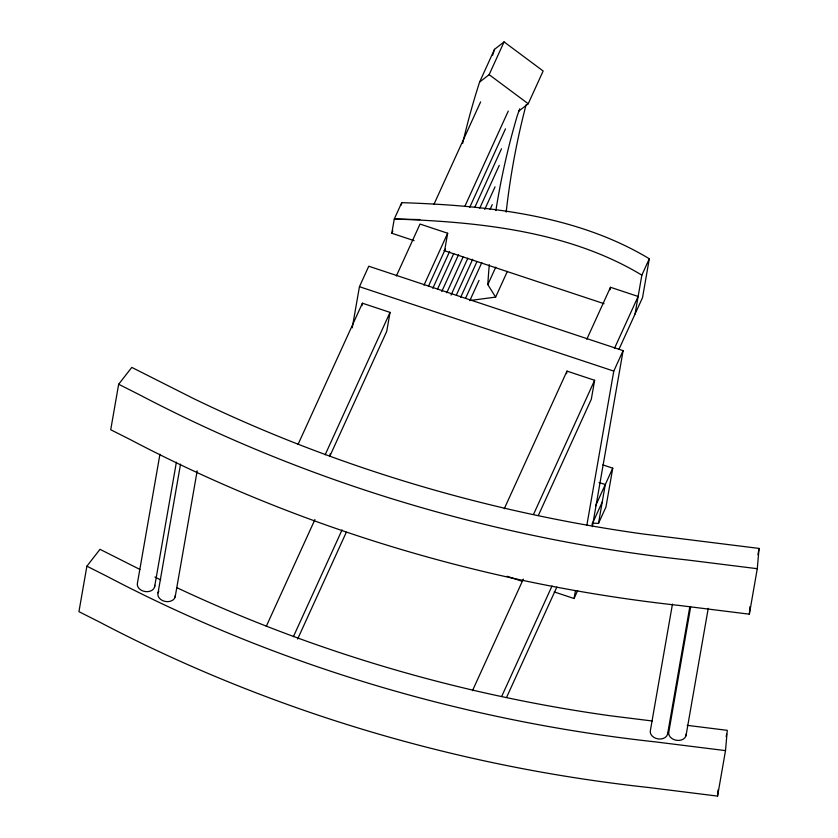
<?xml version="1.0" encoding="UTF-8"?>
<svg xmlns="http://www.w3.org/2000/svg" width="838" height="838" viewBox="0 0 838 838"><rect width="100%" height="100%" fill="white"/><g stroke="black" fill="none" stroke-linecap="round" stroke-linejoin="round"><path stroke-width="1.26" d="M139.936 569.463L100.005 549.319L86.89 566.174L78.94 611.656L99.282 621.922A1194.192 902.264 9.9 0 0 647.69 787.395L717.558 796.1L718.114 789.763M717.558 796.1L725.509 750.618L727.279 730.338L687.17 725.341M749.34 614.181L757.28 568.698L759.06 548.419L641.678 533.796A1167.282 881.922 9.9 0 1 193.609 398.595L131.786 367.4L118.661 384.254L110.721 429.737L131.063 440.002A1194.192 902.264 9.9 0 0 679.461 605.476L749.34 614.181L750 606.576M159.953 454.196L137.474 582.913A8.809 6.652 9.9 0 0 145.299 591.586A8.809 6.652 9.9 0 0 154.768 585.291M154.58 587.019L176.389 462.167M158.047 592.875L180.526 464.158M175.152 596.981L197.181 470.841M329.816 456.281L330.266 453.714M352.253 327.815L359.439 286.701L368.762 266.233L623.105 350.64L592.361 526.652M361.964 305.734L362.404 303.209L390.047 312.385L386.737 331.335L329.952 455.935M414.129 240.663L391.786 233.247L394.269 219.032L401.727 202.66C485.663 205.425 576.052 214.528 649.314 258.774L642.537 297.616L618.926 349.415M401.318 205.027L401.727 202.66M444.601 250.772L447.67 233.236L420.016 224.06L396.343 276.027M566.54 373.633L566.98 371.108L594.624 380.284L591.314 399.234L538.321 515.527M610.054 289.78L610.483 287.277L638.137 296.453L614.453 348.409M554.211 591.921L574.061 598.51L575.413 590.8M586.851 525.279L613.783 371.108L623.105 350.64M592.309 523.174L598.5 523.383L605.277 484.542L599.076 482.479M635.068 313.988L641.856 275.147L649.314 258.774M602.815 464.87L612.746 468.17L605.958 507.011L598.5 523.383M672.453 604.104L650.424 730.254A8.809 6.652 9.9 0 0 658.249 738.927A8.809 6.652 9.9 0 0 667.718 732.632M667.53 734.36L689.789 606.932M690.68 606.806L668.881 731.658A8.809 6.652 9.9 0 0 676.695 740.342A8.809 6.652 9.9 0 0 686.175 734.046M685.987 735.774L708.236 608.346M726.179 736.654L726.619 734.13M757.95 554.735L759.06 548.419M519.728 108.856L517.371 115.372A1725.452 1109.103 24.5 0 0 495.876 210.568M391.786 233.247L392.854 230.911M298.045 444.423L362.404 303.209M462.67 143.382A1771.616 1138.769 24.5 0 1 479.587 82.093L494.514 49.348L504.067 41.9L543.15 71L528.223 103.755L518.67 111.203M479.587 82.093L489.141 74.655L504.067 41.9M433.99 204.231L480.624 101.89M325.154 454.783L390.047 312.385M266.274 626.342L314.941 519.539M423.986 285.203L447.67 233.236M428.459 286.208L445.366 249.106M464.891 206.263L508.278 111.066M432.827 288.293L449.65 251.4M469.709 207.363L505.503 128.822M437.499 289.204L453.767 253.505M474.916 207.091L501.491 148.776M441.783 291.498L458.596 254.605M479.745 208.191L499.27 165.348M446.769 292.776L463.037 257.077M484.731 209.469L495.038 186.864M293.384 636.702L342.051 529.899M451.054 295.07L467.866 258.177M490.094 209.385L492.262 204.619M297.637 639.038L346.314 532.245M456.417 294.976L472.684 259.277M460.701 297.27L476.969 261.561M465.519 298.359L481.798 262.661M469.804 300.653L479.032 280.426M470.128 300.486L495.635 297.102L487.81 284.627L495.803 267.081M495.635 297.102L507.367 271.376M504.256 508.76L566.98 371.108M586.81 339.233L610.483 287.277M533.523 514.375L594.624 380.284M472.475 690.68L523.31 579.131M501.742 696.294L552.043 585.94M506.55 697.446L556.841 587.082M595.598 505.796L612.746 468.17M591.995 524.515L602.218 502.077M574.061 598.51L577.686 590.549M419.911 219.577L394.269 219.032C478.205 221.798 568.583 230.911 641.856 275.147M757.28 568.698L687.411 559.994A1194.192 902.264 9.9 0 1 139.003 394.52L118.661 384.254M652.268 720.994L609.896 715.715A1167.282 881.922 9.9 0 1 176.87 587.689M725.509 750.618L655.63 741.913A1194.192 902.264 9.9 0 1 107.222 576.439L86.89 566.174M443.92 250.552L604.041 303.691M359.439 286.701L613.783 371.108M507.063 576.272L521.948 581.216M154.925 577.026L160.687 579.938M489.141 74.655L528.223 103.755M175.341 595.252A8.809 6.652 9.9 0 1 164.73 601.338A8.809 6.652 9.9 0 1 158.811 591.282M487.81 284.627A1725.452 1109.103 24.5 0 1 489.287 264.672M492.629 55.266A1771.616 1138.769 24.5 0 1 494.514 49.348M506.173 212.119A1725.452 1109.103 24.5 0 1 526.086 104.834"/></g></svg>
